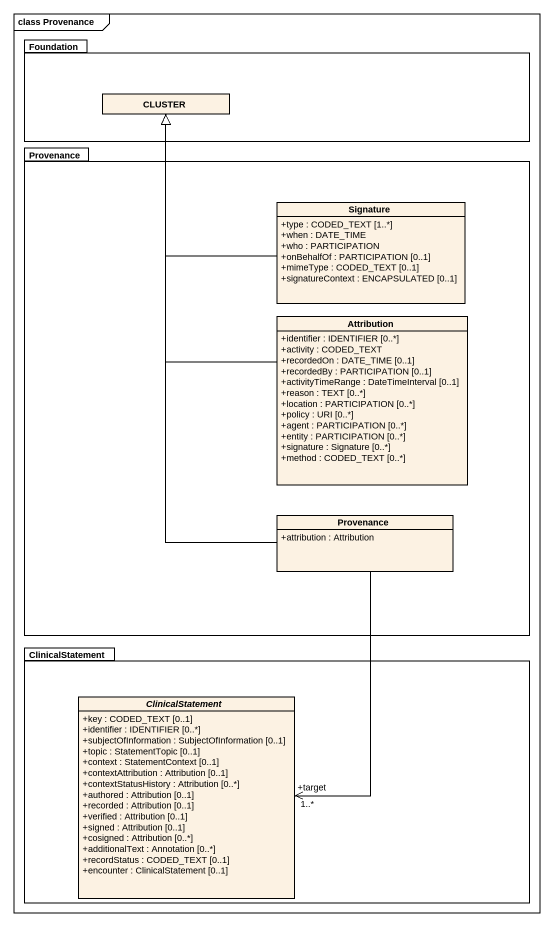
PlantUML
@startuml
mainframe class Provenance
hide circle
hide empty members
skinparam classAttributeIconSize 0
package Foundation {
  class CLUSTER
}
package Provenance {
  class Signature {
    +type : CODED_TEXT [1..*]
    +when : DATE_TIME
    +who : PARTICIPATION
    +onBehalfOf : PARTICIPATION [0..1]
    +mimeType : CODED_TEXT [0..1]
    +signatureContext : ENCAPSULATED [0..1]
  }
  class Attribution {
    +identifier : IDENTIFIER [0..*]
    +activity : CODED_TEXT
    +recordedOn : DATE_TIME [0..1]
    +recordedBy : PARTICIPATION [0..1]
    +activityTimeRange : DateTimeInterval [0..1]
    +reason : TEXT [0..*]
    +location : PARTICIPATION [0..*]
    +policy : URI [0..*]
    +agent : PARTICIPATION [0..*]
    +entity : PARTICIPATION [0..*]
    +signature : Signature [0..*]
    +method : CODED_TEXT [0..*]
  }
  class "Provenance" as Provenance_2 {
    +attribution : Attribution
  }
}
package ClinicalStatement {
  abstract class "ClinicalStatement" as ClinicalStatement_2 {
    +key : CODED_TEXT [0..1]
    +identifier : IDENTIFIER [0..*]
    +subjectOfInformation : SubjectOfInformation [0..1]
    +topic : StatementTopic [0..1]
    +context : StatementContext [0..1]
    +contextAttribution : Attribution [0..1]
    +contextStatusHistory : Attribution [0..*]
    +authored : Attribution [0..1]
    +recorded : Attribution [0..1]
    +verified : Attribution [0..1]
    +signed : Attribution [0..1]
    +cosigned : Attribution [0..*]
    +additionalText : Annotation [0..*]
    +recordStatus : CODED_TEXT [0..1]
    +encounter : ClinicalStatement [0..1]
  }
}
Signature -up-|> CLUSTER
Attribution -up-|> CLUSTER
Provenance_2 -up-|> CLUSTER
ClinicalStatement_2 "+target\n1..*" <-up- Provenance_2
@enduml
